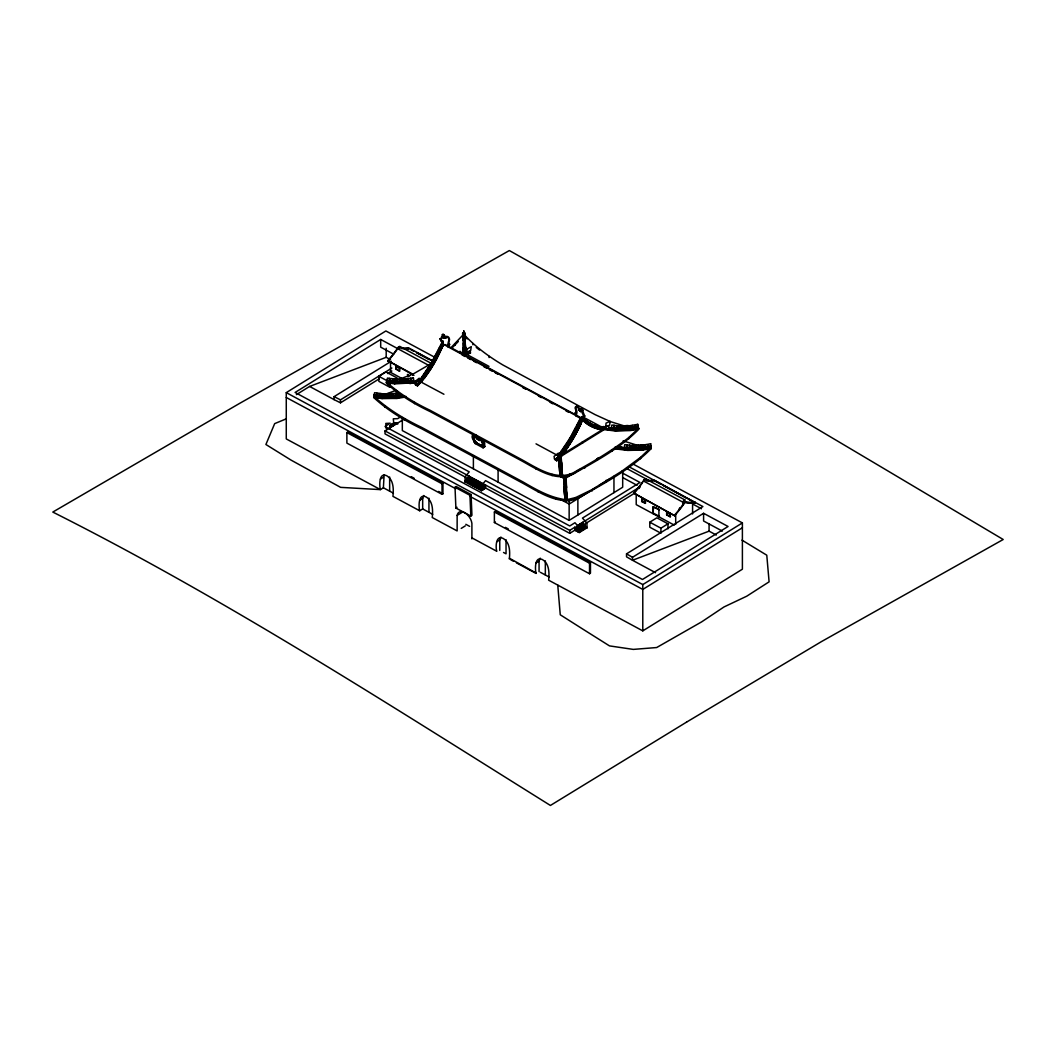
<?xml version="1.0" encoding="UTF-8"?>
<svg xmlns="http://www.w3.org/2000/svg" width="1056" height="1056" viewBox="0 0 1056 1056"><rect width="100%" height="100%" fill="white"/><g stroke="black" fill="none" stroke-linecap="round" stroke-linejoin="round"><path stroke-width="1.5" d="M565.792 486.433L565.95 492.228L565.726 486.948M463.835 334.158L463.835 332.27M560.881 466.58L560.894 464.666M560.855 464.165L560.815 460.733M561.04 468.006L561.053 466.092M560.921 465.577L560.802 460.997M565.739 489.39L565.739 485.14L565.844 487.872M565.884 490.842L565.897 489.047L565.95 490.34M463.861 332.996L464.27 342.355M463.742 332.429L463.756 330.66L464.02 338.329L462.818 339.068M463.94 336.6L463.954 334.831L464.033 336.442M560.644 459.426L560.67 457.169L560.815 465.221M560.974 466.646L560.987 464.825M561.119 467.504L561.172 470.686L560.789 462.805M559.918 472.349C557.594 468.098 560.076 436.656 561.66 464.086M566.254 487.846L565.475 475.754M462.528 334.264L462.832 333.208L462.818 340.349M462.541 333.221C467.927 327.558 463.505 351.661 464.812 333.076M464.508 333.181L465.089 340.309L463.954 340.322M630.023 427.495L630.208 429.33L615.278 429.726L603.636 428.116L615.265 429.554L630.194 429.158L638.273 427.693L630.208 429.33M642.629 446.873L642.8 448.774L627.884 449.156L614.869 447.546M448.972 343.992L448.048 344.705L448.985 345.206L449.658 344.48L448.589 341.88L449.368 340.362A3.604 2.152 58.2 0 0 449.513 339.121L448.892 337.498A3.947 2.363 58.2 0 0 447.414 336.481L446.107 336.745A1.61 0.964 58.2 0 0 445.685 337.524L445.328 338.105M605.788 426.914L606.025 423.139L610.196 421.291L609.536 425.37L605.286 426.65M631.818 447.414L631.963 445.434L629.759 445.474L629.468 447.454L635.936 447.308L636.082 445.328L632.214 445.421L631.924 447.401M634.273 447.348L634.418 445.368M379.764 395.432L379.936 393.426L377.771 393.122L377.454 395.102L382.246 395.762L382.246 397.214M621.337 427.878L621.509 425.872M392.581 380.807L392.779 378.8L390.628 378.484L390.284 380.464L395.063 381.137L397.294 381.11L396.99 379.117L394.786 379.17L394.878 382.615L409.807 382.404L421.436 380.49L421.186 378.602L421.37 379.355M449.407 344.058L447.955 343.847L448.747 340.745A3.604 2.152 58.2 0 0 448.879 339.504L448.325 337.946A3.947 2.363 58.2 0 0 446.794 336.864L446.2 336.719M466.792 353.324L465.34 352.15M440.84 340.824L442.9 341.207L440.84 340.824L440.114 338.672L441.144 339.121L442.952 335.24C442.028 332.851 446.569 336.244 443.546 336.798L443.942 338.012L445.856 337.669M441.144 339.121L442.253 336.481M448.985 345.206L448.774 344.441M559.918 471.359L561.053 470.356L562.188 471.306M564.802 495.541L565.937 494.538L567.072 495.488M463.65 351.674C461.696 350.104 463.901 344.665 465.617 347.728M633.587 447.348L633.877 445.368M379.936 395.446L380.252 393.452L382.417 393.756L382.298 395.498M620.638 427.878L620.968 425.858M392.753 380.807L393.096 378.827L395.261 379.13L394.957 380.767M559.39 462.845L560.538 461.96L561.66 462.792M466.488 354.367L470.422 353.113L466.369 353.905L470.263 352.664L469.458 350.856M609.022 427.39L608.216 425.581M286.057 418.928L274.679 423.614L265.901 444.497L291.1 460.139L340.6 487.357L380.411 489.614C379.315 485.918 378.814 471.821 386.681 475.715C393.769 479.728 393.677 489.416 392.951 496.373L419.707 510.774L422.677 508.926L422.677 498.419L423.826 495.502M435.151 357.482L385.876 330.964L286.268 392.634L286.268 438.926L380.411 489.614L383.381 487.78L384.12 474.936M419.707 510.774C418.612 507.078 418.11 492.98 425.977 496.874C433.066 500.887 432.973 510.576 432.247 517.532L457.142 530.93L457.142 515.42L462.673 511.988M471.9 537.86L496.795 551.285C495.475 547.562 495.7 534.534 503.065 538.375C510.154 542.388 510.061 552.077 509.348 559.033M499.765 550.44L499.765 539.92L500.914 537.002M516.384 562.822L536.092 573.434C534.996 569.738 534.508 555.641 542.362 559.535C549.45 563.548 549.358 573.236 548.645 580.193L642.787 630.868L742.394 569.197L742.394 522.905L633.706 464.389M539.062 571.586L539.062 561.079L540.21 558.162M603.676 428.155L603.781 426.4L603.583 427.152M374.167 396.066L374.299 394.297L373.85 397.426L382.074 398.587L397.28 398.376L406.151 396.911M578.952 410.045L580.642 411.616L580.246 409.187L581.592 408.791L582.754 409.794L581.962 412.421L584.06 416.552L582.688 418.783L585.71 420.922M580.642 411.616L580.879 408.791M603.636 428.116L603.385 429.515L615.146 430.967L630.353 430.571L638.576 429.079L638.405 427.508M575.441 408.949A3.604 2.152 58.2 0 1 575.309 407.576L575.916 406.613A3.947 2.363 58.2 0 1 577.394 407.18L578.081 407.788A1.61 0.964 58.2 0 1 578.503 409.028L578.952 410.203L579.124 408.646A1.61 0.964 58.2 0 0 578.701 407.405L578.028 406.798A3.947 2.363 58.2 0 0 576.55 406.217L575.929 407.18A3.604 2.152 58.2 0 0 576.061 408.566L575.441 408.949C577.883 411.761 574.094 412.83 576.14 413.662L576.761 413.279L576.14 416.011L580.47 418.334M463.637 352.994L463.36 343.121M602.395 427.72L601.841 426.584L600.917 427.033M373.85 397.426L374.128 396.026L382.219 397.162L397.135 396.95L403.643 395.881M386.509 382.694L386.958 379.579L386.509 382.694L394.733 383.869L415.813 382.681M599.28 427.099L597.722 426.043M596.27 426.215L595.769 425.093L594.607 425.317M593.406 425.053L591.848 423.997M590.66 423.641L590.185 422.532L588.997 422.743M425.726 371.976L427.39 372.874M564.485 446.714L566.148 447.612L560.696 455.321M588.073 421.964L586.529 420.908M419.984 379.79L431.455 362.644L441.606 343.24L443.388 344.243L441.118 348.889M439.494 347.939L436.999 352.981L438.61 353.852M438.161 352.004L442.319 343.622L431.878 362.815L420.499 379.817M433.396 363.686L443.546 344.282L430.228 368.188L420.935 381.533L417.107 385.044L417.503 385.876C428.723 374.603 438.385 357.865 443.216 344.15M576.589 426.584L580.285 419.39M576.695 426.611L577.922 424.116M561.488 456.166L573.025 438.926L580.892 424.103M439.454 347.992L443.005 342.487M443.771 344.401C436.405 358.882 429.251 374.207 417.437 385.612M606.197 429.211L599.32 428.38L593.38 426.32L580.47 418.084L570.412 437.435L559.033 454.436M578.741 422.941L580.47 419.483M578.767 422.981L580.496 419.509M579.876 423.614L582.186 418.994L580.47 418.084M582.688 418.783C578.688 430.822 569.514 444.708 561.383 455.954M431.627 362.762L437.012 352.955M436.234 355.714L437.54 353.258M438.662 353.879L424.34 377.586M575.969 427.838L571.309 436.339L575.692 427.693L577.355 428.591L582.305 419.021L571.85 438.2L561.264 454.146M574.292 431.666L576.259 427.957M574.9 433.567L577.513 428.644M483.12 439.758A7.682 3.287 46.8 0 1 484.493 444.972L484.955 446.424L483.054 447.797L475.24 443.586L473.669 440.748A7.682 3.287 46.8 0 1 475.108 434.953M419.443 380.596L421.133 381.599L417.212 385.493M558.215 455.426L559.073 455.558M574.807 433.514L560.987 455.268L561.924 455.77L603.504 430.03L601.036 429.356M563.812 476.282L564.617 475.702M430.716 365.402L432.168 363.026M567.811 442.385L570.306 437.342L572.854 438.794M567.97 442.53L570.926 437.752M565.976 447.533L572.075 438.319M461.974 352.097L463.663 352.585M575.375 407.101L576.55 406.217M425.687 372.174L428.776 367.409L430.399 368.267M421.106 381.929L430.228 368.188M559.231 454.793L567.745 442.266L569.144 443.005M684.064 502.088L684.922 502.154A79.147 44.075 -61.7 0 0 694.518 502.379L692.578 503.593L692.578 513.942M422.532 376.715L425.99 372.148M561.779 451.704L563.429 449.394M420.09 380.002L422.875 376.622M559.258 454.555L561.343 451.084L563.033 452.087M559.337 455.004L561.053 452.747M566.861 477.51L580.272 469.3M443.546 336.798L444.642 335.834M581.856 410.744L582.754 410.018M451.506 347.134L462.594 335.346M452.694 347.318L458.304 341.497M482.275 444.932A6.112 2.614 46.8 0 0 476.784 436.616A6.112 2.614 46.8 0 0 474.527 440.761L476.414 442.979L480.836 445.368L482.632 444.616A6.112 2.614 46.8 0 0 480.599 439.204M483.872 447.44L483.424 446.002A7.682 3.287 46.8 0 0 479.49 437.752M628.914 437.461L638.537 428.274L638.537 429.541C620.968 447.401 598.66 459.571 577.104 471.808C558.941 484.348 538.243 469.973 522.047 461.063L429.964 411.484C414.308 404.026 399.247 394.997 386.47 383.196L386.47 381.929C399.247 393.73 414.308 402.758 429.964 410.216L522.047 459.796C538.243 468.706 558.941 483.08 577.104 470.54C595.082 460.772 612.665 449.988 628.914 437.461L628.914 438.728M566.227 501.23L566.227 499.844L575.652 497.561L592.073 489.588L622.103 471.002L640.556 457.367L651.143 447.269L651.143 448.655C631.818 468.296 607.266 481.681 583.559 495.145C563.574 508.939 540.817 493.126 523.01 483.331L421.7 428.789C404.501 420.578 387.922 410.652 373.864 397.663L373.864 396.277C387.922 409.253 404.501 419.192 421.7 427.403L523.01 481.945C536.026 489.535 549.648 497.363 564.775 499.567M473.946 442.094L475.028 441.078M475.596 442.187L474.87 440.431A6.112 2.614 46.8 0 1 473.999 436.009A6.112 2.614 46.8 0 1 478.315 437.065M475.24 443.586L476.322 442.57M476.414 442.979L481.734 445.487M483.12 446.305L484.202 445.289M483.054 447.797L484.955 446.424M559.06 458.74C556.235 463.03 554.506 458.806 558.73 457.142M555.865 459.782L558.954 457.261M555.971 460.231L558.888 457.552M556.684 460.614L559.601 457.934M419.404 381.678L415.681 384.78L415.14 384.067L415.061 381.533L419.219 378.18L419.905 381.942M558.545 456.614L554.704 459.65L554.057 456.39L558.347 453.116L558.056 456.35M432.458 362.842L412.87 374.167L398.785 379.421M464.072 352.07C469.524 354.988 463.016 340.613 466.026 352.902M455.017 487.265L456.139 486.499L471.068 494.538L471.94 515.315L470.818 516.08L455.888 508.042L455.017 487.265L469.946 495.304L470.818 516.08M469.946 495.304L471.068 494.538M455.888 508.042L457.01 507.276M582.476 410.348L584.694 416.17L583.348 417.542L582.371 417.041M397.98 348.77L380.688 339.464L295.086 392.462L642.47 579.48L728.072 526.482L703.586 513.295L632.504 557.304L632.504 560.274L655.552 572.682M296.406 394.614L309.606 386.443L386.192 357.311L390.509 359.634M429.277 365.653L398.257 348.955L398.904 348.559L398.152 348.018A78.5 43.705 -61.7 0 1 389.638 359.132M379.368 378.748L340.481 402.824L334.092 399.617L334.092 396.66L391.235 361.271M441.448 336.917L442.226 337.194L442.675 334.382M442.055 334.765L443.507 334.448M442.886 334.844L443.85 334.633M340.481 402.824L340.481 399.854L391.868 368.042M444.008 336.217L444.563 335.412M390.007 384.846L390.007 387.354L378.866 381.361L378.866 376.332L385.928 371.95L397.069 377.942L394.72 379.408M440.114 338.672L441.764 338.725M396.132 366.472L400.066 368.029L399.577 371.158L396.132 369.31L396.132 366.472L399.577 368.333M440.114 339.055L440.748 338.29M443.546 337.801L444.167 336.415M443.942 338.012L445.289 337.366M445.685 337.524L446.305 337.141A1.61 0.964 58.2 0 1 446.728 336.349M387.697 373.586L391.868 371.012M445.236 338.052L446.305 337.775L444.167 337.418M396.132 369.31L396.62 366.168M448.51 346.764L442.279 343.939L442.9 341.207M399.577 371.158L396.62 369.006M346.883 432.564L347.807 431.996L442.952 483.212L442.952 493.759L442.028 494.327L346.883 443.111L346.883 432.564L442.028 483.793L442.952 483.212M400.462 416.948L397.729 418.638L393.294 418.796L393.848 423.918M386.232 428.644L385.796 423.43L390.232 423.218L385.018 426.505L469.207 471.847L465.076 476.942L465.076 481.404M390.799 424.802L393.4 423.192L397.28 422.677L397.729 424.156M390.086 425.502L393.954 423.113M390.641 425.436L394.508 423.047M389.915 426.162L395.063 422.968M390.469 426.083L395.617 422.902M389.73 426.809L396.172 422.822M390.284 426.743L396.726 422.756M389.558 427.838L397.28 422.677M390.284 427.112L396.726 423.126M390.839 427.033L397.28 423.047M466.198 477.589L385.018 433.884L385.018 430.914L403.432 419.509M380.411 479.094L383.381 477.259M419.707 500.254L422.677 498.419M579.401 532.501L574.966 530.112L569.752 533.346L485.549 488.017L481.536 490.631L464.957 481.708L469.088 476.19L469.088 477.668M576.233 411.325L576.536 409.728M575.15 412.777L576.853 412.513L576.853 410.942M580.246 409.187L581.592 408.791M575.203 413.16L576.035 412.236M579.533 410.362L580.628 410.375L580.246 411.404M580.972 409.187L581.922 408.976M464.957 481.708L466.514 480.757M465.076 481.774L466.62 480.81M583.348 416.658L584.694 415.787M583.651 416.816L584.694 416.17M473.246 486.169L474.276 485.536M622.67 473.154L639.989 482.473L582.463 518.1L586.898 523.024L587.004 527.789L579.282 532.58L574.847 530.191L574.966 527.142L569.752 530.376L485.549 485.047L481.536 490.631M481.417 490.578L485.549 488.017L485.549 485.047M560.987 455.268L602.567 429.528M461.221 528.396L465.3 525.875M494.38 511.988L495.317 511.408L590.462 562.637L590.462 573.17L589.525 573.751L494.38 522.522L494.38 511.988L589.525 563.204L590.462 562.637M596.495 459.254L599.201 457.578M494.38 522.522L495.317 521.941M496.795 541.768L499.765 539.92M402.323 417.516L402.323 430.571L569.144 520.384L569.144 501.244L573.263 498.696M588.971 491.779L569.144 504.055L558.994 498.59M591.743 490.063L595.914 487.489M598.686 485.76L609.787 478.896M569.144 520.384L622.684 487.238L622.684 470.91M577.474 525.598L639.989 486.882M578.714 525.188L582.569 522.812M576.682 526.72L582.569 522.443L582.569 524.291M583.123 523.103L575.401 527.894L583.123 522.733M579.084 527.63L584.786 524.74L577.064 529.531L575.956 528.554L583.678 523.406M579.084 527.261L583.678 523.776M585.367 523.67L634.392 493.324M579.454 530.442L586.45 526.746L578.728 531.538L577.064 529.901L584.786 524.74M578.899 529.399L584.786 525.109M580.193 528.977L585.341 525.413M579.454 530.072L585.341 525.782M585.895 527.195L586.898 527.855M586.45 527.129L578.728 531.907L586.45 526.746M578.728 532.277L586.45 527.498M536.092 562.914L539.062 561.079M641.705 501.521L642.193 498.379L641.705 501.521L645.15 503.369L645.638 500.24L645.15 503.369M652.991 506.999L653.611 506.616L652.991 513.652L652.991 506.999L659.525 509.81M667.986 523.816L660.924 528.185L660.924 533.214L649.796 527.221L649.796 522.192L656.858 517.81L667.986 523.816L667.986 528.845M666.653 512.12L670.586 513.665L670.098 516.806L666.653 514.945L666.653 512.12L670.586 513.665M644.846 480.599A78.5 43.705 -61.7 0 1 644.054 480.427L643.949 481.232L683.417 502.484L684.856 501.6L684.829 499.871L645.163 478.658M666.653 514.945L667.141 511.817M716.285 535.036L709.078 531.155L632.504 560.274L626.525 556.829L626.525 553.859L702.9 506.563L629.35 466.963M642.787 630.868L642.787 584.575L742.394 522.905M742.394 527.749L642.787 589.433L470.316 496.584M443.942 337.762L444.655 337.748M396.079 390.324L384.45 394.614M470.369 352.084L466.541 353.311L470.593 352.202M606.408 426.439L603.847 427.258L605.299 427.231M684.829 499.871L683.443 500.729L683.417 502.484M634.973 427.152L638.035 425.99L638.26 427.733M630.313 429.779L633.059 429.277M638.471 428.63L630.3 430.122L615.199 430.518L603.478 428.894L615.186 430.346L630.287 429.95L638.458 428.459M642.101 448.906L650.892 447.295L650.681 445.513L651.182 448.51L642.959 450.014L627.752 450.41L614.447 448.76M642.893 449.381L651.064 447.902M651.077 448.074L642.906 449.552L627.805 449.948L614.698 448.153M418.453 379.645L421.357 379.17M415.734 382.061L409.939 383.645M415.747 382.232L409.886 383.196L394.772 383.236L386.602 382.074L394.786 383.407M374.128 396.026C383.526 398.086 393.994 397.782 403.656 396.066M401.188 397.069L404.633 396.502M406.072 396.462L397.228 397.742M400.95 394.891L398.587 395.195L398.31 392.713M615.107 430.175L620.651 430.03M636.016 449.539L642.959 450.014M560.208 476.256L559.39 462.964L560.208 476.256L562.478 476.19L562.188 471.438L562.069 473.682M562.188 472.283L561.224 460.126M560.208 475.741C559.376 473.114 563.653 473.51 562.478 476.19M566.531 491.766L567.072 496.478M565.092 499.924L567.362 500.386L567.072 495.62L567.349 498.986L565.646 497.996L565.092 499.924L564.802 495.686L565.382 499.924M566.768 496.478L567.362 499.871M561.37 462.924L562.188 471.438M561.37 463.663L562.188 472.771L561.053 472.798L560.894 470.026M560.525 464.112L559.39 464.138L559.046 457.076M564.577 487.146L563.772 476.586M463.663 334.25L464.798 334.237M463.122 339.187L463.346 349.219L464.482 349.193M464.798 339.161L465.617 348.704L465.128 344.692M463.346 347.899L463.954 352.532M394.693 383.209L409.9 382.866M466.765 353.43L463.597 353.087M463.36 353.681L466.594 354.024M602.131 427.693L599.016 427.073L605.299 428.036M599.465 428.05L598.752 427.667L605.84 429.013L599.465 428.05L592.838 425.608L596.442 427.152L595.729 426.769M603.504 430.03L601.986 429.871A104.729 58.318 -61.7 0 1 582.714 419.879L582.714 418.625L445.157 344.56M609.378 427.693L613.747 428.234M609.391 427.865L612.295 428.234M608.058 429.304L610.883 429.647M618.037 446.648L622.921 447.256M618.05 446.82L621.311 447.216M614.856 447.374L627.871 448.985L642.8 448.589L650.879 447.124L651.182 448.51M616.07 448.193L619.172 448.576M394.878 382.615L386.786 381.295L394.878 382.444L409.794 382.232L421.423 380.318L421.7 381.718L421.661 381.058M375.685 395.102L378.919 395.564M373.943 396.805L382.127 398.138L373.956 396.977M597.564 426.294L594.792 425.528M596.006 426.188L593.129 425.027L599.227 427.192M625.416 426.294L610.434 421.621L595.056 414.612L502.96 365.02C488.598 356.506 474.989 346.474 463.663 334.132M639.87 446.054L623.132 440.867M429.04 367.435L431.548 362.617L433.264 363.554M434.346 357.852L436.009 358.75M573.091 432.564L574.768 433.475M334.092 396.66L340.481 399.854M593.353 425.146L585.328 419.984M590.08 424.182L590.792 424.565L587.466 422.492L593.551 425.99M442.847 335.782L442.332 336.23M580.153 409.966L578.952 410.203M469.59 352.664L470.422 353.113M448.681 344.322L449.605 344.824M583.968 417.16L582.529 416.381L581.909 419.113L581.909 416.764L583.348 417.542M466.25 354.116L488.994 366.366M583.928 417.476L602.395 427.416M601.894 428.287L602.606 428.67M601.154 428.3L602.474 429.013M441.606 343.24L442.596 343.754M576.444 415.813L448.219 346.949L448.51 344.797M598 427.667L599.32 428.38M462.026 354.908L464.917 356.466M467.795 358.01L470.686 359.568M473.563 361.126L476.454 362.67M483.661 366.564L486.539 368.108M489.43 369.666L492.307 371.21M495.198 372.768L498.076 374.326M522.601 387.526L525.479 389.07M538.468 396.066L541.345 397.61M550.004 402.27L552.882 403.828M565.858 410.81L568.748 412.368M586.661 422.479L587.994 423.192M594.964 426.769L596.284 427.482M592.06 425.608L593.38 426.32M589.288 424.169L590.621 424.882M436.828 352.862L439.177 354.116M577.091 428.406L578.424 429.119M435.719 358.618L436.55 359.066M574.477 433.343L575.797 434.056M399.736 347.741A78.5 43.705 -61.7 0 0 408.54 347.807L433.91 361.495M646.47 480.256A78.5 43.705 -61.7 0 0 654.443 480.203L695.323 502.841A78.5 43.705 -61.7 0 1 684.948 502.445L684.143 501.983M416.856 352.572L434.161 361.891M401.386 348.546A78.5 43.705 -61.7 0 0 408.54 348.401L409.345 348.863A79.147 44.075 -61.7 0 1 407.497 349.034M410.758 349.628L413.582 351.146M416.394 352.664L429.079 359.489M652.582 480.982A78.5 43.705 -61.7 0 0 654.443 480.797L660.673 484.176M663.498 485.694L686.044 497.838M688.868 499.356L695.323 502.841M581.777 442.398L582.714 442.9M431.455 362.644L433.778 363.924M571.705 438.2L573.025 438.926M626.459 468.389L649.532 480.81M692.802 504.095L701.461 508.754M432.089 363.805L399.67 346.342L398.257 347.266L398.257 348.955M428.564 367.382L429.277 367.778L426.254 372.412L425.542 372.029M430.043 368.24L430.874 368.689M568.801 442.966L570.121 443.692M393.65 354.143L380.688 347.16L380.688 339.464M622.67 477.563L637.111 485.324M722.317 531.089L703.586 521.004L703.586 513.295M427.007 372.887L427.838 373.336M565.765 447.625L567.085 448.338M422.4 376.543L423.113 376.926M423.865 377.428L424.697 377.876M562.61 452.153L563.944 452.866M398.93 347.596A78.5 43.705 -61.7 0 1 398.138 347.437A78.5 43.705 -61.7 0 1 387.776 360.65L413.16 374.339M633.692 493.073L674.586 515.684L633.692 493.073A78.5 43.705 -61.7 0 0 644.081 479.82M413.978 375.368L387.79 360.677M641.705 498.683L645.15 500.544M654.786 507.263L658.35 509.177M420.592 381.81L443.929 394.258M536.026 443.837L557.344 455.321M409.675 376.002L407.312 374.722L407.92 374.352L407.92 377.005M642.193 501.217L645.638 503.065M667.141 514.642L670.586 516.503M417.107 385.044L415.8 383.962L415.998 384.833M417.503 385.876L415.338 384.714M556.75 460.865L554.453 458.74L556.076 459.901M653.611 513.269L659.525 516.463L658.918 516.846L658.918 510.193M401.716 378.365L390.535 372.346L390.535 361.997M674.296 525.122L636.214 504.623L636.214 494.274M378.866 376.332L387.222 380.82M649.796 522.192L660.924 528.185M560.749 476.441L564.947 478.698M560.657 476.467L564.947 478.777M566.24 499.686L569.144 501.244M585.341 526.891L587.004 527.789M389.558 427.469L390.113 428.881M574.847 527.221L575.401 527.894M309.606 386.443L334.092 399.617M385.018 430.914L484.189 484.308M473.299 478.817L482.83 483.952M468.574 476.507L483.767 484.678M468.574 476.876L483.767 485.06M468.059 477.193L483.252 485.377M468.059 477.563L481.866 485.008M467.544 477.893L482.737 486.064M467.544 478.262L482.737 486.433M467.029 478.579L482.222 486.75M467.029 478.949L482.222 487.133M466.514 479.266L481.708 487.45M466.514 479.635L481.708 487.819M466 479.965L482.566 488.875M466 480.335L482.566 489.258M465.472 480.652L482.051 489.575M466 481.074L482.566 489.997M465.472 481.021L482.051 489.944M465.472 481.391L482.051 490.314M464.957 481.338L481.536 490.261L481.417 485.747L485.549 480.638L569.752 525.967L574.966 522.733L579.401 527.67L579.401 532.132M286.268 392.634L642.787 584.575M286.268 397.492L455.822 488.783M411.246 476.678L414.124 478.236M438.636 491.423L442.952 493.759M505.415 527.38L508.292 528.924M465.841 524.317L469.643 526.363M383.381 487.78L393.413 493.178M422.677 508.926L432.709 514.338M503.527 552.46L506.035 553.819L506.035 539.682M540.316 572.273L549.107 576.998M510.748 559.786L513.572 561.304M509.348 558.202L536.092 573.012M626.525 553.859L632.504 557.304M741.998 540.144L766.775 555.192L769.098 581.83L746.75 596.191L724.007 606.949L701.699 621.839L656.674 647.539L633.283 649.4L609.484 645.889L584.866 630.392L560.261 614.79L557.753 585.103M459.994 351.239L460.574 352.176M583.018 418.229L585.552 420.103M583.889 419.206L586.344 421.159M584.998 420.539L588.179 422.875M476.256 347.437L479.582 350.09M475.939 441.87L476.758 442.662M581.302 409.358L582.133 410.19M463.663 335.399L467.135 338.923M424.274 377.362L422.611 376.464M443.216 335.016L443.942 335.795M627.911 447.256L627.884 449.156M615.318 427.825L615.265 429.554M638.576 429.079L638.207 426.558M645.374 446.701L645.031 444.748L642.866 445.144L643.078 447.124L647.856 446.252L647.5 444.299L645.348 444.708L645.546 446.675M465.089 339.029L463.967 338.21L464.006 336.191L464.112 339.623M566.544 486.974C560.842 481.549 566.478 506.774 564.868 491.819M393.4 395.525L393.07 393.532L389.202 393.73L389.387 395.71L395.855 395.472L395.525 393.479L393.32 393.545L393.505 395.525M391.406 393.677L391.736 395.657M386.496 393.822L386.826 395.815M632.438 427.297L632.108 425.304L629.957 425.7L630.128 427.72L634.92 426.862L634.59 424.868L632.438 425.264L632.61 427.284M390.865 393.598L391.05 395.578M386.641 393.69L386.813 395.683M465.313 348.704L465.617 352.506M464.482 343.768L464.68 348.757M561.304 470.395L561.172 468.481L561.238 471.623M561.396 471.715L561.33 470.831L561.396 473.893L561.238 469.366M561.172 470.593L561.304 472.573M567.072 496.967L565.739 476.546M566.161 494.736L566.056 492.769L566.056 494.868M566.188 495.185L566.24 496.082M564.802 497.02L563.759 477.272M409.807 382.404L409.662 380.556M397.28 398.376L382.034 397.927L382.074 398.587M397.148 397.122L396.99 395.221M465.168 341.656L465.617 349.18M394.654 382.536L394.733 383.869M566.042 476.533L566.544 487.846M564.062 476.586L564.432 484.862M559.495 458.766L559.693 463.703M462.832 333.208L463.043 338.408M560.723 461.485L560.802 463.096M565.686 483.358L565.739 484.889M565.607 483.516L565.673 485.153M567.059 499L567.059 499.884M464.442 341.722L464.508 346.249L464.35 340.454L464.363 342.527M464.561 344.824L464.574 347.516L464.416 342.804M566.108 493.68L566.254 498.247M464.574 345.008L464.587 347.635M464.178 338.923L464.191 340.996M464.323 341.378L464.336 343.451M566.108 493.825L566.188 497.284M709.078 523.618L709.078 531.155M675.695 514.048L675.695 524.396M670.098 513.968L670.098 516.806M640.556 457.367L640.556 458.766M622.103 471.002L622.103 472.388M613.958 476.309L613.958 492.637M612.137 449.856L612.137 451.123M606.21 480.256L606.21 481.655M597.696 458.278L597.696 459.545M592.073 489.588L592.073 490.987M589.525 563.204L589.525 573.751M584.839 466.752L584.839 468.019M582.463 522.509L582.463 524.357M577.87 498.656L577.87 514.985M576.14 413.662L576.14 416.011M575.652 497.561L575.652 498.947M569.91 473.999L569.91 475.266M569.752 530.376L569.752 533.346M561.343 476.071L561.343 477.338M556.037 497.944L556.037 499.343M552.077 474.355L552.077 475.622M545.332 560.828L545.332 574.966M538.283 490.67L538.283 492.07M535.946 467.742L535.946 469.009M498.089 469.062L498.089 482.117M489.06 356.281L489.06 357.548M476.005 435.006L476.005 436.273M473.392 455.77L473.392 468.824M472.93 343.53L472.93 344.797M472.349 454.674L472.349 456.06M471.9 538.877L471.9 523.367A9.913 5.914 58.2 0 0 464.521 512.635A9.913 5.914 58.2 0 0 457.142 515.42M469.207 476.243L469.207 477.734M455.096 343.886L455.096 345.154M448.048 344.705L448.048 347.054M442.279 341.603L442.279 343.939M442.028 483.793L442.028 494.327M428.947 498.168L428.947 512.305M414.586 402.402L414.586 403.669M412.87 374.167L412.87 375.434M404.791 418.796L404.791 420.196M396.713 390.707L396.713 391.974M389.651 477.022L389.651 491.159M386.192 348.282L386.192 357.311M385.136 405.94L385.136 407.339M473.167 435.481A7.682 3.287 46.8 0 1 473.405 434.518M442.292 343.015A104.729 58.318 -61.7 0 1 438.148 351.859M437.514 353.1A104.729 58.318 -61.7 0 1 432.828 361.706M432.115 362.908A104.729 58.318 -61.7 0 1 429.95 366.498M429.211 367.673A104.729 58.318 -61.7 0 1 420.592 380.173M605.246 428.947A104.729 58.318 -61.7 0 1 582.714 418.625A104.729 58.318 -61.7 0 1 561 455.77M597.881 428.736A104.729 58.318 -61.7 0 1 584.087 421.582M582.714 419.879A104.729 58.318 -61.7 0 1 563.442 453.724M564.881 449.83A104.729 58.318 -61.7 0 1 563.297 452.1M674.573 515.064A78.5 43.705 -61.7 0 0 684.974 501.838L684.961 502.418A78.5 43.705 -61.7 0 1 674.573 515.658M683.364 503.131A79.147 44.075 -61.7 0 1 682.559 504.266M680.051 507.632A79.147 44.075 -61.7 0 1 679.193 508.741M695.336 502.207A78.5 43.705 -61.7 0 1 684.948 501.851M644.846 479.992A78.5 43.705 -61.7 0 1 644.054 479.833M644.081 480.414A78.5 43.705 -61.7 0 1 643.289 481.562M642.484 482.698A78.5 43.705 -61.7 0 1 639.989 486.064M639.131 487.172A78.5 43.705 -61.7 0 1 634.63 492.598M648.146 481.008A78.5 43.705 -61.7 0 1 646.47 480.85M639.725 487.489A79.147 44.075 -61.7 0 1 638.854 488.598M389.532 360.65A79.147 44.075 -61.7 0 1 388.595 361.693M388.714 360.202A78.5 43.705 -61.7 0 1 387.776 361.258M398.93 348.203A78.5 43.705 -61.7 0 1 398.138 348.044M565.726 491.674L565.712 493.574L565.66 490.393L565.726 491.674M565.673 482.816L565.739 487.225L565.62 481.285L565.673 482.816M566.069 493.06L566.069 494.947L566.003 491.766L566.069 493.06M560.828 467.412L560.815 469.326L560.762 466.145L560.828 467.412M466.95 349.114L466.818 352.295L470.633 350.698L471.28 346.658L466.95 349.114M477.061 437.474L478.434 438.887L478.513 437.844L476.19 436.537L477.061 437.474M475.24 436.986L476.005 437.778L474.685 436.418L475.24 436.986M638.656 445.276L638.51 447.256L636.148 447.295L636.451 445.315L638.656 445.276M640.992 445.025L640.847 446.992L638.497 447.044L638.788 445.064L640.992 445.025M643.342 445.157L643.196 447.137L640.847 447.176L641.137 445.196L643.342 445.157M376.754 393.004L376.583 395.01L374.273 394.68L374.59 392.7L376.754 393.004M619.04 425.911L618.882 427.931L619.304 425.898L623.159 425.832L623 427.852L616.519 427.957L616.849 425.938L619.04 425.911M625.733 425.806L625.561 427.812L623.212 427.838L623.528 425.832L625.733 425.806M628.069 425.568L627.911 427.574L625.548 427.601L625.878 425.594L628.069 425.568M630.419 425.713L630.247 427.72L627.898 427.759L628.214 425.74L630.419 425.713M626.96 444.853L626.736 447.322L624.36 447.124L624.743 444.668L626.96 444.853M629.812 445.21L629.574 447.678L627.211 447.48L627.594 445.012L629.812 445.21M389.611 378.365L389.413 380.371L387.116 380.028L387.46 378.048L389.611 378.365M614.051 425.278L613.787 427.799L611.424 427.574L611.846 425.08L614.051 425.278M616.889 425.66L616.638 428.182L614.275 427.957L614.684 425.449L616.889 425.66M479.714 438.9L480.414 440.312L479.714 438.9M479.345 439.811L479.543 440.59L478.13 439.468L479.345 439.811M477.154 438.372L476.414 438.134L477.523 439.639L477.154 438.372M582.476 410.956L581.856 411.352L582.476 410.956M686.558 722.119L550.414 805.451C387.064 703.494 225.034 598.673 52.8 512.068L238.511 404.026L509.348 250.549C675.629 343.992 839.216 442.108 1003.2 539.497L821.476 641.586L686.558 722.119M650.668 443.731L648.516 444.127L648.714 446.107L651.024 445.685L650.668 443.731M637.771 424.314L635.606 424.71L635.778 426.73L638.088 426.307L637.771 424.314M397.69 392.911L395.472 393.202L395.749 395.683L398.112 395.38L397.69 392.911M413.371 377.85L411.167 378.127L411.391 380.622L413.767 380.318L413.371 377.85M410.533 378.325L408.316 378.616L408.553 381.097L410.916 380.794L410.533 378.325M384.146 393.743L381.942 393.796L382.127 395.776L384.476 395.723L384.146 393.743M388.846 393.637L384.292 393.888L384.476 395.868L389.162 395.617L388.846 393.637M401.676 379.038L399.472 379.078L399.63 381.071L401.98 381.018L401.676 379.038M405.913 378.946L403.709 378.985L403.854 380.978L408.659 380.886L408.368 378.893L406.164 378.946L406.309 380.939L405.913 378.946M399.34 379.21L397.135 379.262L397.294 381.256L399.643 381.203L399.34 379.21M404.25 379.078L402.046 379.117L402.191 381.11L404.554 381.058L404.25 379.078M464.468 338.791L464.389 337.511L464.482 340.956L464.468 338.791"/></g></svg>
